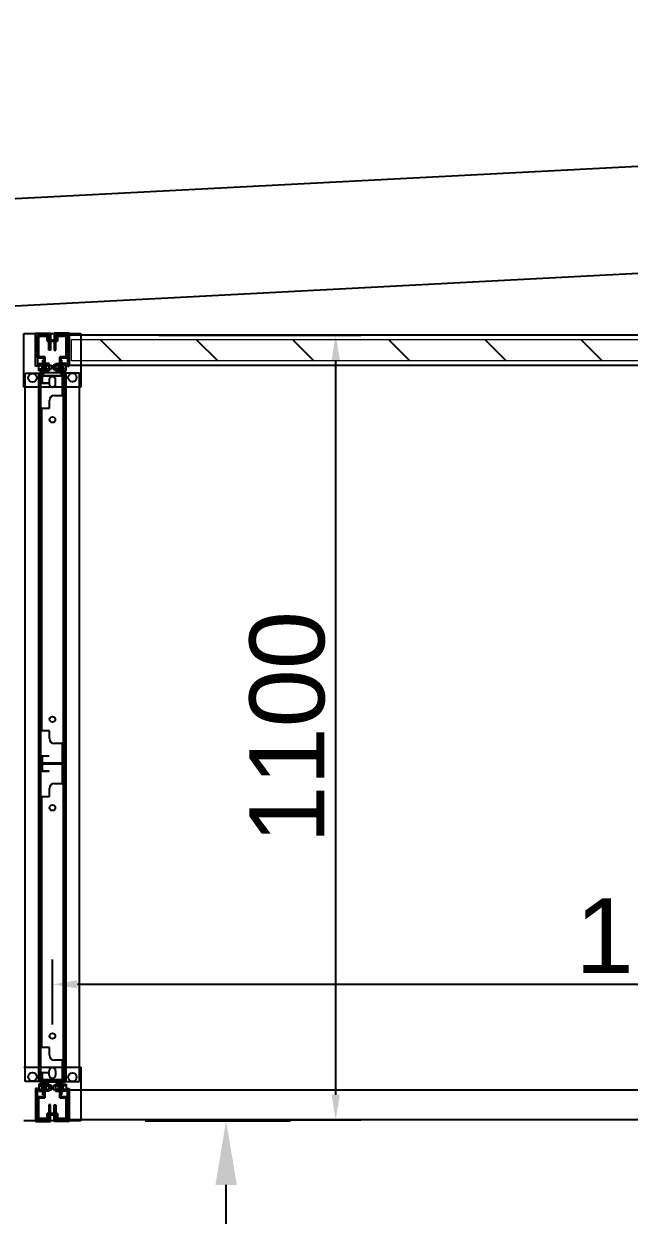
# Model space of a CAD drawing. Header units: millimetres. Extents: x 15382 to 37298, y 7351 to 31127.
# Drawn here: x 26576 to 27424, y 25530 to 27201 of the extents above; entities that cross this region are included whole.
import ezdxf

# ---------------------------------------------------------------- set-up
doc = ezdxf.new("R2010")
doc.units = ezdxf.units.MM
for name, color, linetype in [('02', 3, 'Continuous'), ('111', 7, 'Continuous'), ('113', 3, 'Continuous'), ('114', 6, 'Continuous'), ('115', 30, 'Continuous'), ('116', 12, 'Continuous'), ('444-2', 5, 'Continuous'), ('544-1', 40, 'Continuous'), ('6', 7, 'Continuous'), ('M40', 3, 'Continuous'), ('M6', 7, 'Continuous'), ('标注', 7, 'Continuous'), ('標的物', 1, 'Continuous'), ('標註', 252, 'Continuous')]:
    doc.layers.add(name, color=color, linetype=linetype)
doc.layers.add('10', color=40, linetype='Continuous', lineweight=0)
doc.styles.get("Standard").update_dxf_attribs({"font": 'arial.ttf'})
doc.dimstyles.new('ISO-25', dxfattribs={"dimtxt": 2.5, "dimasz": 2.5, "dimexe": 1.25, "dimexo": 0.625, "dimtad": 1, "dimtxsty": 'Standard', "dimcen": 2.5, "dimadec": 0, "dimazin": 0, "dimtfac": 1, "dimtmove": 0, "dimatfit": 3, "dimfxl": 1, "dimarcsym": 0})

# ---------------------------------------------------------------- blocks, each defined once
blk = doc.blocks.new('*D626')
at = {"layer": 'Defpoints', "color": 0, "transparency": 16777216}
for p in [(26758.1, 26764.2), (27013, 26764.2), (26758.1, 25664.2)]:
    blk.add_point(p, dxfattribs=at)
at = {"layer": '標註', "color": 0, "lineweight": -2, "transparency": 16777216}
for p, q in [((26765.1, 26764.2), (27048, 26764.2)), ((27013, 25699.2), (27013, 26729.2)), ((26765.1, 25664.2), (27048, 25664.2))]:
    blk.add_line(p, q, dxfattribs=at)
at = {"layer": '標註', "color": 0, "transparency": 16777216}
for points in [[(27007.2, 26729.2), (27018.9, 26729.2), (27013, 26764.2)], [(27007.2, 25699.2), (27018.9, 25699.2), (27013, 25664.2)]]:
    blk.add_solid(points, dxfattribs=at)
at = {"layer": '標註', "color": 0, "transparency": 16777216, "insert": (26945.4, 26214.2), "char_height": 105, "attachment_point": 5, "rotation": 90}
blk.add_mtext('1100', dxfattribs=at)
blk = doc.blocks.new('*D627')
at = {"layer": 'Defpoints', "color": 0, "transparency": 16777216}
for p in [(26616, 25853.9), (26616, 25790.4), (28408, 25790.4)]:
    blk.add_point(p, dxfattribs=at)
at = {"layer": '標註', "color": 0, "lineweight": -2, "transparency": 16777216}
for p, q in [((26616, 25797.4), (26616, 25888.9)), ((28408, 25797.4), (28408, 25888.9)), ((28373, 25853.9), (26651, 25853.9))]:
    blk.add_line(p, q, dxfattribs=at)
at = {"layer": '標註', "color": 0, "transparency": 16777216}
for points in [[(26651, 25859.8), (26651, 25848.1), (26616, 25853.9)], [(28373, 25859.8), (28373, 25848.1), (28408, 25853.9)]]:
    blk.add_solid(points, dxfattribs=at)
at = {"layer": '標註', "color": 0, "transparency": 16777216, "insert": (27512, 25921.5), "char_height": 105, "attachment_point": 5}
blk.add_mtext('1792', dxfattribs=at)

msp = doc.modelspace()

# ---------------------------------------------------------------- linework, layer by layer
at = {"layer": '02'}
for p, q in [((26575.986, 26691.2), (26575.986, 26766.2)), ((26575.986, 26766.2), (26655.986, 26766.2)), ((26655.986, 26766.2), (26655.986, 26691.2)), ((26655.986, 26691.2), (26575.986, 26691.2))]:
    msp.add_line(p, q, dxfattribs=at)
at = {"layer": '10'}
for p, q in [((26642.986, 26727.968), (26642.986, 26757.968)), ((26642.986, 26757.968), (28382.986, 26757.968)), ((28382.986, 26727.968), (26642.986, 26727.968))]:
    msp.add_line(p, q, dxfattribs=at)
at = {"layer": '111'}
for p, q in [((26633.586, 26711.2), (26598.386, 26711.2)), ((26598.386, 26711.2), (26598.386, 25717.2)), ((26633.586, 25717.2), (26633.586, 26711.2)), ((26611.486, 26701.7), (26611.486, 26695.7)), ((26615.986, 26706.2), (26615.986, 26706.2)), ((26615.986, 26691.2), (26615.986, 26691.2)), ((26620.486, 26695.7), (26620.486, 26701.7)), ((26611.486, 25726.7), (26611.486, 25732.7)), ((26615.986, 25737.2), (26615.986, 25737.2)), ((26615.986, 25722.2), (26615.986, 25722.2)), ((26620.486, 25732.7), (26620.486, 25726.7)), ((26598.386, 25717.2), (26633.586, 25717.2))]:
    msp.add_line(p, q, dxfattribs=at)
for centre, start, end in [((26615.986, 26701.7), 90, 180), ((26615.986, 26695.7), 180, 270), ((26615.986, 26701.7), 0, 90), ((26615.986, 26695.7), 270, 0), ((26615.986, 25732.7), 90, 180), ((26615.986, 25726.7), 180, 270), ((26615.986, 25732.7), 0, 90), ((26615.986, 25726.7), 270, 0)]:
    msp.add_arc(centre, 4.5, start, end, dxfattribs=at)
at = {"layer": '113'}
for p, q in [((26575.986, 25737.736), (26655.986, 25737.736)), ((26655.986, 25737.736), (26655.986, 25662.736)), ((26655.986, 25662.736), (26575.986, 25662.736))]:
    msp.add_line(p, q, dxfattribs=at)
at = {"layer": '113', "lineweight": -3}
for centre in [(26587.986, 26704.2), (26643.986, 26704.7), (26587.986, 25724.2), (26643.986, 25723.7)]:
    msp.add_circle(centre, 6, dxfattribs=at)
at = {"layer": '114'}
for points in [[(26639.486, 26722.2), (28384.486, 26722.2), (28384.486, 26764.2), (26639.486, 26764.2)], [(26639.486, 25706.2), (28384.486, 25706.2), (28384.486, 25664.2), (26639.486, 25664.2)]]:
    msp.add_lwpolyline(points, close=True, dxfattribs=at)
at = {"layer": '115'}
for p, q in [((26602.786, 26710.7), (26602.786, 26729.2)), ((26602.786, 26729.2), (26603.986, 26729.2)), ((26602.786, 26710.7), (26602.786, 26729.2)), ((26602.786, 26729.2), (26603.986, 26729.2)), ((26603.986, 26729.2), (26603.986, 26709.5)), ((26603.986, 26729.2), (26603.986, 26709.5)), ((26629.186, 26729.2), (26627.986, 26729.2)), ((26627.986, 26729.2), (26627.986, 26709.5)), ((26629.186, 26729.2), (26627.986, 26729.2)), ((26627.986, 26729.2), (26627.986, 26709.5)), ((26629.186, 26710.7), (26629.186, 26729.2)), ((26629.186, 26710.7), (26629.186, 26729.2)), ((26577.986, 25717.7), (26577.986, 26710.7)), ((26577.986, 26710.7), (26602.786, 26710.7)), ((26596.786, 25717.7), (26596.786, 26710.7)), ((26596.786, 26710.7), (26602.786, 26710.7)), ((26603.986, 26709.5), (26597.986, 26709.5)), ((26597.986, 26709.5), (26597.986, 25718.9)), ((26603.986, 26709.5), (26597.986, 26709.5)), ((26597.986, 26709.5), (26597.986, 25718.9)), ((26627.986, 26709.5), (26633.986, 26709.5)), ((26627.986, 26709.5), (26633.986, 26709.5)), ((26635.186, 26710.7), (26629.186, 26710.7)), ((26653.986, 26710.7), (26629.186, 26710.7)), ((26633.986, 26709.5), (26633.986, 25718.9)), ((26633.986, 26709.5), (26633.986, 25718.9)), ((26635.186, 25717.7), (26635.186, 26710.7)), ((26653.986, 25717.7), (26653.986, 26710.7)), ((26602.786, 25717.7), (26577.986, 25717.7)), ((26602.786, 25717.7), (26596.786, 25717.7)), ((26597.986, 25718.9), (26603.986, 25718.9)), ((26597.986, 25718.9), (26603.986, 25718.9)), ((26602.786, 25699.2), (26602.786, 25717.7)), ((26602.786, 25699.2), (26602.786, 25717.7)), ((26603.986, 25718.9), (26603.986, 25699.2)), ((26603.986, 25718.9), (26603.986, 25699.2)), ((26633.986, 25718.9), (26627.986, 25718.9)), ((26627.986, 25718.9), (26627.986, 25699.2)), ((26633.986, 25718.9), (26627.986, 25718.9)), ((26627.986, 25718.9), (26627.986, 25699.2)), ((26629.186, 25699.2), (26629.186, 25717.7)), ((26629.186, 25717.7), (26635.186, 25717.7)), ((26629.186, 25699.2), (26629.186, 25717.7)), ((26629.186, 25717.7), (26653.986, 25717.7)), ((26603.986, 25699.2), (26602.786, 25699.2)), ((26603.986, 25699.2), (26602.786, 25699.2)), ((26627.986, 25699.2), (26629.186, 25699.2)), ((26627.986, 25699.2), (26629.186, 25699.2))]:
    msp.add_line(p, q, dxfattribs=at)
at = {"layer": '115', "lineweight": -3}
for p, q in [((26602.786, 26722.7), (26602.786, 26715.7)), ((26603.986, 26722.7), (26602.786, 26722.7)), ((26602.786, 26719.2), (26602.786, 26715.7)), ((26603.986, 26719.2), (26602.786, 26719.2)), ((26602.786, 26715.7), (26603.986, 26715.7)), ((26602.786, 26715.7), (26603.986, 26715.7)), ((26603.986, 26715.7), (26603.986, 26722.7)), ((26603.986, 26715.7), (26603.986, 26719.2)), ((26627.986, 26715.7), (26627.986, 26722.7)), ((26627.986, 26722.7), (26629.186, 26722.7)), ((26627.986, 26715.7), (26627.986, 26719.2)), ((26627.986, 26719.2), (26629.186, 26719.2)), ((26629.186, 26715.7), (26627.986, 26715.7)), ((26629.186, 26715.7), (26627.986, 26715.7)), ((26629.186, 26722.7), (26629.186, 26715.7)), ((26629.186, 26719.2), (26629.186, 26715.7)), ((26602.786, 25705.7), (26602.786, 25712.7)), ((26602.786, 25712.7), (26603.986, 25712.7)), ((26602.786, 25709.2), (26602.786, 25712.7)), ((26602.786, 25712.7), (26603.986, 25712.7)), ((26603.986, 25709.2), (26602.786, 25709.2)), ((26603.986, 25705.7), (26602.786, 25705.7)), ((26603.986, 25712.7), (26603.986, 25705.7)), ((26603.986, 25712.7), (26603.986, 25709.2)), ((26629.186, 25712.7), (26627.986, 25712.7)), ((26627.986, 25712.7), (26627.986, 25705.7)), ((26629.186, 25712.7), (26627.986, 25712.7)), ((26627.986, 25712.7), (26627.986, 25709.2)), ((26627.986, 25709.2), (26629.186, 25709.2)), ((26627.986, 25705.7), (26629.186, 25705.7)), ((26629.186, 25705.7), (26629.186, 25712.7)), ((26629.186, 25709.2), (26629.186, 25712.7))]:
    msp.add_line(p, q, dxfattribs=at)
at = {"layer": '116'}
for p, q in [((26592.486, 26720.7), (26592.486, 26766.7)), ((26592.486, 26766.7), (26611.986, 26766.7)), ((26610.986, 26764.2), (26594.986, 26764.2)), ((26594.986, 26764.2), (26594.986, 26720.7)), ((26610.986, 26766.7), (26613.486, 26766.7)), ((26610.986, 26743.2), (26610.986, 26764.2)), ((26613.486, 26766.7), (26613.486, 26743.2)), ((26620.986, 26766.7), (26618.486, 26766.7)), ((26618.486, 26766.7), (26618.486, 26743.2)), ((26639.486, 26766.7), (26619.986, 26766.7)), ((26620.986, 26743.2), (26620.986, 26764.2)), ((26620.986, 26764.2), (26636.986, 26764.2)), ((26636.986, 26764.2), (26636.986, 26720.7)), ((26639.486, 26720.7), (26639.486, 26766.7)), ((26594.986, 26753.178), (26592.486, 26753.178)), ((26594.986, 26748.2), (26592.486, 26748.2)), ((26594.986, 26743.222), (26592.486, 26743.222)), ((26613.486, 26743.2), (26610.986, 26743.2)), ((26618.486, 26743.2), (26620.986, 26743.2)), ((26636.986, 26753.178), (26639.486, 26753.178)), ((26636.986, 26748.2), (26639.486, 26748.2)), ((26636.986, 26743.222), (26639.486, 26743.222)), ((26594.986, 26720.7), (26592.486, 26720.7)), ((26636.986, 26720.7), (26639.486, 26720.7)), ((26594.986, 25707.7), (26592.486, 25707.7)), ((26592.486, 25707.7), (26592.486, 25661.7)), ((26594.986, 25664.2), (26594.986, 25707.7)), ((26636.986, 25664.2), (26636.986, 25707.7)), ((26636.986, 25707.7), (26639.486, 25707.7)), ((26639.486, 25707.7), (26639.486, 25661.7)), ((26594.986, 25685.178), (26592.486, 25685.178)), ((26594.986, 25680.2), (26592.486, 25680.2)), ((26594.986, 25675.222), (26592.486, 25675.222)), ((26613.486, 25685.2), (26610.986, 25685.2)), ((26610.986, 25685.2), (26610.986, 25664.2)), ((26613.486, 25661.7), (26613.486, 25685.2)), ((26618.486, 25661.7), (26618.486, 25685.2)), ((26618.486, 25685.2), (26620.986, 25685.2)), ((26620.986, 25685.2), (26620.986, 25664.2)), ((26636.986, 25685.178), (26639.486, 25685.178)), ((26636.986, 25680.2), (26639.486, 25680.2)), ((26636.986, 25675.222), (26639.486, 25675.222)), ((26592.486, 25661.7), (26611.986, 25661.7)), ((26610.986, 25664.2), (26594.986, 25664.2)), ((26610.986, 25661.7), (26613.486, 25661.7)), ((26620.986, 25661.7), (26618.486, 25661.7)), ((26639.486, 25661.7), (26619.986, 25661.7)), ((26620.986, 25664.2), (26636.986, 25664.2))]:
    msp.add_line(p, q, dxfattribs=at)
at = {"layer": '116', "lineweight": -3}
for p, q in [((26592.486, 26743.222), (26592.486, 26753.178)), ((26592.486, 26753.178), (26594.986, 26753.178)), ((26592.486, 26743.222), (26592.486, 26748.2)), ((26592.486, 26748.2), (26594.986, 26748.2)), ((26594.986, 26743.222), (26592.486, 26743.222)), ((26594.986, 26743.222), (26592.486, 26743.222)), ((26594.986, 26753.178), (26594.986, 26743.222)), ((26594.986, 26748.2), (26594.986, 26743.222)), ((26636.986, 26743.222), (26636.986, 26753.178)), ((26636.986, 26753.178), (26639.486, 26753.178)), ((26636.986, 26743.222), (26636.986, 26748.2)), ((26636.986, 26748.2), (26639.486, 26748.2)), ((26639.486, 26743.222), (26636.986, 26743.222)), ((26639.486, 26743.222), (26636.986, 26743.222)), ((26639.486, 26753.178), (26639.486, 26743.222)), ((26639.486, 26748.2), (26639.486, 26743.222)), ((26594.986, 25685.178), (26592.486, 25685.178)), ((26592.486, 25685.178), (26592.486, 25680.2)), ((26594.986, 25685.178), (26592.486, 25685.178)), ((26592.486, 25685.178), (26592.486, 25675.222)), ((26592.486, 25680.2), (26594.986, 25680.2)), ((26592.486, 25675.222), (26594.986, 25675.222)), ((26594.986, 25680.2), (26594.986, 25685.178)), ((26594.986, 25675.222), (26594.986, 25685.178)), ((26639.486, 25685.178), (26636.986, 25685.178)), ((26636.986, 25685.178), (26636.986, 25675.222)), ((26639.486, 25685.178), (26636.986, 25685.178)), ((26636.986, 25685.178), (26636.986, 25680.2)), ((26636.986, 25680.2), (26639.486, 25680.2)), ((26636.986, 25675.222), (26639.486, 25675.222)), ((26639.486, 25675.222), (26639.486, 25685.178)), ((26639.486, 25680.2), (26639.486, 25685.178))]:
    msp.add_line(p, q, dxfattribs=at)
at = {"layer": '444-2'}
for p, q in [((26600.986, 26696.5), (26600.986, 26707.5)), ((26600.986, 26707.5), (26630.986, 26707.5)), ((26630.186, 26707.5), (26630.986, 26707.5)), ((26630.986, 26707.5), (26630.986, 26163.5)), ((26630.986, 26707.5), (26630.986, 26706.7)), ((26610.986, 26696.5), (26600.986, 26696.5)), ((26630.186, 26706.7), (26601.786, 26706.7)), ((26601.786, 26706.7), (26601.786, 26697.3)), ((26601.786, 26697.3), (26610.986, 26697.3)), ((26610.986, 26697.3), (26610.986, 26696.5)), ((26630.186, 26679.5), (26630.186, 26706.7)), ((26618.986, 26679.5), (26630.186, 26679.5)), ((26600.986, 26209.5), (26600.986, 26661.5)), ((26600.986, 26661.5), (26611.986, 26661.5)), ((26611.986, 26661.5), (26611.986, 26672.5)), ((26611.986, 26209.5), (26600.986, 26209.5)), ((26611.986, 26198.5), (26611.986, 26209.5)), ((26630.186, 26191.5), (26618.986, 26191.5)), ((26630.186, 26164.3), (26630.186, 26191.5)), ((26600.986, 26163.5), (26600.986, 26174.5)), ((26600.986, 26174.5), (26610.986, 26174.5)), ((26610.986, 26173.7), (26601.786, 26173.7)), ((26601.786, 26173.7), (26601.786, 26164.3)), ((26610.986, 26174.5), (26610.986, 26173.7)), ((26630.986, 26163.5), (26600.986, 26163.5)), ((26600.986, 26152.5), (26600.986, 26163.5)), ((26600.986, 26163.5), (26630.986, 26163.5)), ((26601.786, 26164.3), (26630.186, 26164.3)), ((26630.186, 26162.7), (26601.786, 26162.7)), ((26601.786, 26162.7), (26601.786, 26153.3)), ((26630.186, 26163.5), (26630.986, 26163.5)), ((26630.186, 26135.5), (26630.186, 26162.7)), ((26630.986, 26163.5), (26630.986, 25719.5)), ((26630.986, 26163.5), (26630.986, 26162.7)), ((26610.986, 26152.5), (26600.986, 26152.5)), ((26601.786, 26153.3), (26610.986, 26153.3)), ((26610.986, 26153.3), (26610.986, 26152.5)), ((26611.986, 26117.5), (26611.986, 26128.5)), ((26618.986, 26135.5), (26630.186, 26135.5)), ((26600.986, 25765.5), (26600.986, 26117.5)), ((26600.986, 26117.5), (26611.986, 26117.5)), ((26611.986, 25765.5), (26600.986, 25765.5)), ((26611.986, 25754.5), (26611.986, 25765.5)), ((26630.186, 25747.5), (26618.986, 25747.5)), ((26630.186, 25720.3), (26630.186, 25747.5)), ((26600.986, 25719.5), (26600.986, 25730.5)), ((26600.986, 25730.5), (26610.986, 25730.5)), ((26610.986, 25729.7), (26601.786, 25729.7)), ((26601.786, 25729.7), (26601.786, 25720.3)), ((26610.986, 25730.5), (26610.986, 25729.7)), ((26630.986, 25719.5), (26600.986, 25719.5)), ((26601.786, 25720.3), (26630.186, 25720.3))]:
    msp.add_line(p, q, dxfattribs=at)
for centre in [(26615.986, 26645.5), (26615.986, 26225.5), (26615.986, 26101.5), (26615.986, 25781.5)]:
    msp.add_circle(centre, 4, dxfattribs=at)
for centre, start, end in [((26618.986, 26672.5), 90, 180), ((26618.986, 26198.5), 180, 270), ((26618.986, 26128.5), 90, 180), ((26618.986, 25754.5), 180, 270)]:
    msp.add_arc(centre, 7, start, end, dxfattribs=at)
at = {"layer": '544-1', "linetype": 'Continuous'}
for p, q in [((26682.933, 26757.968), (26712.933, 26727.968)), ((26817.637, 26757.968), (26847.637, 26727.968)), ((26952.34, 26757.968), (26982.34, 26727.968)), ((27087.044, 26757.968), (27117.044, 26727.968)), ((27221.748, 26757.968), (27251.748, 26727.968)), ((27356.452, 26757.968), (27386.452, 26727.968))]:
    msp.add_line(p, q, dxfattribs=at)
at = {"layer": '6'}
for p, q in [((26599.986, 26711.2), (26598.386, 26711.2)), ((26598.386, 26711.2), (26598.386, 25717.2)), ((26599.986, 25717.2), (26599.986, 26711.2)), ((26633.586, 26711.2), (26631.986, 26711.2)), ((26631.986, 26711.2), (26631.986, 25717.2)), ((26633.586, 25717.2), (26633.586, 26711.2)), ((26598.386, 25717.2), (26599.986, 25717.2)), ((26631.986, 25717.2), (26633.586, 25717.2))]:
    msp.add_line(p, q, dxfattribs=at)
at = {"layer": 'M40'}
for p, q in [((26610.486, 26764.2), (26594.986, 26764.2)), ((26594.986, 26764.2), (26594.986, 26732.2)), ((26594.986, 26732.2), (26594.986, 26764.2)), ((26594.986, 26764.2), (26610.486, 26764.2)), ((26596.586, 26733.8), (26596.586, 26762.6)), ((26596.586, 26762.6), (26608.886, 26762.6)), ((26608.886, 26762.6), (26596.586, 26762.6)), ((26596.586, 26762.6), (26596.586, 26733.8)), ((26608.886, 26762.6), (26608.886, 26755.6)), ((26608.886, 26755.6), (26608.886, 26762.6)), ((26610.486, 26757.2), (26610.486, 26764.2)), ((26610.486, 26764.2), (26610.486, 26757.2)), ((26636.986, 26764.2), (26621.486, 26764.2)), ((26621.486, 26764.2), (26621.486, 26757.2)), ((26621.486, 26757.2), (26621.486, 26764.2)), ((26621.486, 26764.2), (26636.986, 26764.2)), ((26623.086, 26755.6), (26623.086, 26762.6)), ((26623.086, 26762.6), (26635.386, 26762.6)), ((26635.386, 26762.6), (26623.086, 26762.6)), ((26623.086, 26762.6), (26623.086, 26755.6)), ((26635.386, 26762.6), (26635.386, 26733.8)), ((26635.386, 26733.8), (26635.386, 26762.6)), ((26636.986, 26732.2), (26636.986, 26764.2)), ((26636.986, 26764.2), (26636.986, 26732.2)), ((26608.886, 26755.6), (26623.086, 26755.6)), ((26623.086, 26755.6), (26608.886, 26755.6)), ((26621.486, 26757.2), (26610.486, 26757.2)), ((26610.486, 26757.2), (26610.486, 26755.6)), ((26610.486, 26757.2), (26621.486, 26757.2)), ((26635.386, 26751.45), (26636.986, 26751.45)), ((26635.386, 26748.2), (26636.986, 26748.2)), ((26635.386, 26744.95), (26636.986, 26744.95)), ((26594.986, 26732.2), (26603.986, 26732.2)), ((26603.986, 26732.2), (26594.986, 26732.2)), ((26605.586, 26733.8), (26596.586, 26733.8)), ((26596.586, 26733.8), (26605.586, 26733.8)), ((26603.986, 26733.8), (26605.586, 26733.8)), ((26603.986, 26732.2), (26603.986, 26711.2)), ((26603.986, 26711.2), (26603.986, 26732.2)), ((26605.586, 26711.2), (26605.586, 26733.8)), ((26605.586, 26733.8), (26605.586, 26711.2)), ((26605.586, 26733.8), (26605.586, 26732.2)), ((26627.986, 26733.8), (26626.386, 26733.8)), ((26626.386, 26733.8), (26626.386, 26711.2)), ((26635.386, 26733.8), (26626.386, 26733.8)), ((26626.386, 26733.8), (26626.386, 26732.2)), ((26626.386, 26711.2), (26626.386, 26733.8)), ((26626.386, 26733.8), (26635.386, 26733.8)), ((26627.986, 26711.2), (26627.986, 26732.2)), ((26627.986, 26732.2), (26636.986, 26732.2)), ((26636.986, 26732.2), (26627.986, 26732.2)), ((26627.986, 26732.2), (26627.986, 26711.2)), ((26605.586, 26722.7), (26603.986, 26722.7)), ((26605.586, 26719.2), (26603.986, 26719.2)), ((26605.586, 26715.7), (26603.986, 26715.7)), ((26603.986, 26711.2), (26605.586, 26711.2)), ((26605.586, 26711.2), (26603.986, 26711.2)), ((26627.986, 26722.7), (26626.386, 26722.7)), ((26627.986, 26719.2), (26626.386, 26719.2)), ((26627.986, 26715.7), (26626.386, 26715.7)), ((26626.386, 26711.2), (26627.986, 26711.2)), ((26627.986, 26711.2), (26626.386, 26711.2)), ((26603.986, 25696.2), (26603.986, 25717.2)), ((26603.986, 25717.2), (26605.586, 25717.2)), ((26605.586, 25717.2), (26603.986, 25717.2)), ((26603.986, 25717.2), (26603.986, 25696.2)), ((26605.586, 25712.7), (26603.986, 25712.7)), ((26605.586, 25709.2), (26603.986, 25709.2)), ((26605.586, 25705.7), (26603.986, 25705.7)), ((26605.586, 25717.2), (26605.586, 25694.6)), ((26605.586, 25694.6), (26605.586, 25717.2)), ((26626.386, 25694.6), (26626.386, 25717.2)), ((26626.386, 25717.2), (26627.986, 25717.2)), ((26627.986, 25717.2), (26626.386, 25717.2)), ((26626.386, 25717.2), (26626.386, 25694.6)), ((26627.986, 25712.7), (26626.386, 25712.7)), ((26627.986, 25709.2), (26626.386, 25709.2)), ((26627.986, 25705.7), (26626.386, 25705.7)), ((26627.986, 25717.2), (26627.986, 25696.2)), ((26627.986, 25696.2), (26627.986, 25717.2)), ((26594.986, 25664.2), (26594.986, 25696.2)), ((26594.986, 25696.2), (26603.986, 25696.2)), ((26603.986, 25696.2), (26594.986, 25696.2)), ((26594.986, 25696.2), (26594.986, 25664.2)), ((26605.586, 25694.6), (26596.586, 25694.6)), ((26596.586, 25694.6), (26596.586, 25665.8)), ((26596.586, 25665.8), (26596.586, 25694.6)), ((26596.586, 25694.6), (26605.586, 25694.6)), ((26603.986, 25694.6), (26605.586, 25694.6)), ((26605.586, 25694.6), (26605.586, 25696.2)), ((26626.386, 25694.6), (26626.386, 25696.2)), ((26627.986, 25694.6), (26626.386, 25694.6)), ((26635.386, 25694.6), (26626.386, 25694.6)), ((26626.386, 25694.6), (26635.386, 25694.6)), ((26627.986, 25696.2), (26636.986, 25696.2)), ((26636.986, 25696.2), (26627.986, 25696.2)), ((26635.386, 25665.8), (26635.386, 25694.6)), ((26635.386, 25694.6), (26635.386, 25665.8)), ((26636.986, 25696.2), (26636.986, 25664.2)), ((26636.986, 25664.2), (26636.986, 25696.2)), ((26608.886, 25665.8), (26608.886, 25672.8)), ((26608.886, 25672.8), (26623.086, 25672.8)), ((26623.086, 25672.8), (26608.886, 25672.8)), ((26608.886, 25672.8), (26608.886, 25665.8)), ((26610.486, 25671.2), (26610.486, 25672.8)), ((26623.086, 25672.8), (26623.086, 25665.8)), ((26623.086, 25665.8), (26623.086, 25672.8)), ((26635.386, 25683.45), (26636.986, 25683.45)), ((26635.386, 25680.2), (26636.986, 25680.2)), ((26635.386, 25676.95), (26636.986, 25676.95)), ((26610.486, 25664.2), (26594.986, 25664.2)), ((26594.986, 25664.2), (26610.486, 25664.2)), ((26596.586, 25665.8), (26608.886, 25665.8)), ((26608.886, 25665.8), (26596.586, 25665.8)), ((26621.486, 25671.2), (26610.486, 25671.2)), ((26610.486, 25671.2), (26610.486, 25664.2)), ((26610.486, 25664.2), (26610.486, 25671.2)), ((26610.486, 25671.2), (26621.486, 25671.2)), ((26621.486, 25664.2), (26621.486, 25671.2)), ((26621.486, 25671.2), (26621.486, 25664.2)), ((26636.986, 25664.2), (26621.486, 25664.2)), ((26621.486, 25664.2), (26636.986, 25664.2)), ((26623.086, 25665.8), (26635.386, 25665.8)), ((26635.386, 25665.8), (26623.086, 25665.8))]:
    msp.add_line(p, q, dxfattribs=at)
at = {"layer": 'M40', "lineweight": -3}
for p, q in [((26594.986, 26744.95), (26594.986, 26751.45)), ((26594.986, 26751.45), (26596.586, 26751.45)), ((26594.986, 26744.95), (26594.986, 26748.2)), ((26594.986, 26748.2), (26596.586, 26748.2)), ((26596.586, 26744.95), (26594.986, 26744.95)), ((26596.586, 26744.95), (26594.986, 26744.95)), ((26596.586, 26751.45), (26596.586, 26744.95)), ((26596.586, 26748.2), (26596.586, 26744.95)), ((26610.486, 26757.2), (26610.486, 26755.6)), ((26621.486, 26757.2), (26610.486, 26757.2)), ((26610.486, 26755.6), (26610.486, 26757.2)), ((26610.486, 26757.2), (26615.986, 26757.2)), ((26610.486, 26755.6), (26621.486, 26755.6)), ((26615.986, 26755.6), (26610.486, 26755.6)), ((26615.986, 26757.2), (26615.986, 26755.6)), ((26621.486, 26755.6), (26621.486, 26757.2)), ((26635.386, 26744.95), (26635.386, 26751.45)), ((26635.386, 26751.45), (26636.986, 26751.45)), ((26635.386, 26744.95), (26635.386, 26748.2)), ((26635.386, 26748.2), (26636.986, 26748.2)), ((26636.986, 26744.95), (26635.386, 26744.95)), ((26636.986, 26744.95), (26635.386, 26744.95)), ((26636.986, 26751.45), (26636.986, 26744.95)), ((26636.986, 26748.2), (26636.986, 26744.95)), ((26603.986, 26722.7), (26603.986, 26715.7)), ((26605.586, 26722.7), (26603.986, 26722.7)), ((26603.986, 26719.2), (26603.986, 26715.7)), ((26605.586, 26719.2), (26603.986, 26719.2)), ((26603.986, 26715.7), (26605.586, 26715.7)), ((26603.986, 26715.7), (26605.586, 26715.7)), ((26605.586, 26715.7), (26605.586, 26722.7)), ((26605.586, 26715.7), (26605.586, 26719.2)), ((26626.386, 26715.7), (26626.386, 26722.7)), ((26626.386, 26722.7), (26627.986, 26722.7)), ((26626.386, 26715.7), (26626.386, 26719.2)), ((26626.386, 26719.2), (26627.986, 26719.2)), ((26627.986, 26715.7), (26626.386, 26715.7)), ((26627.986, 26715.7), (26626.386, 26715.7)), ((26627.986, 26722.7), (26627.986, 26715.7)), ((26627.986, 26719.2), (26627.986, 26715.7)), ((26603.986, 25705.7), (26603.986, 25712.7)), ((26603.986, 25712.7), (26605.586, 25712.7)), ((26603.986, 25709.2), (26603.986, 25712.7)), ((26603.986, 25712.7), (26605.586, 25712.7)), ((26605.586, 25709.2), (26603.986, 25709.2)), ((26605.586, 25705.7), (26603.986, 25705.7)), ((26605.586, 25712.7), (26605.586, 25705.7)), ((26605.586, 25712.7), (26605.586, 25709.2)), ((26627.986, 25712.7), (26626.386, 25712.7)), ((26626.386, 25712.7), (26626.386, 25705.7)), ((26627.986, 25712.7), (26626.386, 25712.7)), ((26626.386, 25712.7), (26626.386, 25709.2)), ((26626.386, 25709.2), (26627.986, 25709.2)), ((26626.386, 25705.7), (26627.986, 25705.7)), ((26627.986, 25705.7), (26627.986, 25712.7)), ((26627.986, 25709.2), (26627.986, 25712.7)), ((26596.586, 25683.45), (26594.986, 25683.45)), ((26594.986, 25683.45), (26594.986, 25676.95)), ((26596.586, 25683.45), (26594.986, 25683.45)), ((26594.986, 25683.45), (26594.986, 25680.2)), ((26594.986, 25680.2), (26596.586, 25680.2)), ((26594.986, 25676.95), (26596.586, 25676.95)), ((26596.586, 25676.95), (26596.586, 25683.45)), ((26596.586, 25680.2), (26596.586, 25683.45)), ((26610.486, 25671.2), (26610.486, 25672.8)), ((26610.486, 25672.8), (26621.486, 25672.8)), ((26615.986, 25672.8), (26610.486, 25672.8)), ((26610.486, 25672.8), (26610.486, 25671.2)), ((26615.986, 25671.2), (26615.986, 25672.8)), ((26621.486, 25672.8), (26621.486, 25671.2)), ((26636.986, 25683.45), (26635.386, 25683.45)), ((26635.386, 25683.45), (26635.386, 25676.95)), ((26636.986, 25683.45), (26635.386, 25683.45)), ((26635.386, 25683.45), (26635.386, 25680.2)), ((26635.386, 25680.2), (26636.986, 25680.2)), ((26635.386, 25676.95), (26636.986, 25676.95)), ((26636.986, 25676.95), (26636.986, 25683.45)), ((26636.986, 25680.2), (26636.986, 25683.45)), ((26621.486, 25671.2), (26610.486, 25671.2)), ((26610.486, 25671.2), (26615.986, 25671.2))]:
    msp.add_line(p, q, dxfattribs=at)
at = {"layer": 'M6'}
for p, q in [((26596.786, 26714.2), (26596.786, 26724.2)), ((26596.786, 26724.2), (26601.086, 26724.2)), ((26596.786, 26714.2), (26596.786, 26724.2)), ((26596.786, 26724.2), (26601.086, 26724.2)), ((26601.086, 26724.2), (26602.586, 26726.2)), ((26601.086, 26724.2), (26601.086, 26714.2)), ((26602.586, 26726.2), (26602.786, 26726.2)), ((26602.786, 26726.2), (26602.786, 26722.2)), ((26605.786, 26725.2), (26605.586, 26725.2)), ((26605.586, 26725.2), (26605.586, 26713.2)), ((26607.286, 26724.2), (26605.786, 26725.2)), ((26611.586, 26724.2), (26607.286, 26724.2)), ((26607.286, 26724.2), (26607.286, 26714.2)), ((26611.586, 26724.2), (26607.286, 26724.2)), ((26611.586, 26724.2), (26607.286, 26724.2)), ((26607.286, 26724.2), (26607.286, 26716.7)), ((26611.586, 26714.2), (26611.586, 26724.2)), ((26611.586, 26714.2), (26611.586, 26724.2)), ((26611.586, 26716.7), (26611.586, 26724.2)), ((26620.386, 26714.2), (26620.386, 26724.2)), ((26620.386, 26724.2), (26624.686, 26724.2)), ((26620.386, 26714.2), (26620.386, 26724.2)), ((26620.386, 26724.2), (26624.686, 26724.2)), ((26620.386, 26724.2), (26624.686, 26724.2)), ((26620.386, 26716.7), (26620.386, 26724.2)), ((26624.686, 26724.2), (26626.186, 26725.2)), ((26624.686, 26724.2), (26624.686, 26714.2)), ((26624.686, 26724.2), (26624.686, 26716.7)), ((26626.186, 26725.2), (26626.386, 26725.2)), ((26626.386, 26725.2), (26626.386, 26713.2)), ((26629.386, 26726.2), (26629.186, 26726.2)), ((26629.186, 26726.2), (26629.186, 26722.2)), ((26630.886, 26724.2), (26629.386, 26726.2)), ((26635.186, 26724.2), (26630.886, 26724.2)), ((26630.886, 26724.2), (26630.886, 26714.2)), ((26635.186, 26724.2), (26630.886, 26724.2)), ((26635.186, 26714.2), (26635.186, 26724.2)), ((26635.186, 26714.2), (26635.186, 26724.2)), ((26596.786, 26721.7), (26601.086, 26721.7)), ((26596.786, 26716.7), (26601.086, 26716.7)), ((26601.086, 26714.2), (26596.786, 26714.2)), ((26601.086, 26714.2), (26596.786, 26714.2)), ((26602.586, 26712.2), (26601.086, 26714.2)), ((26602.786, 26712.2), (26602.586, 26712.2)), ((26602.786, 26722.2), (26614.786, 26722.2)), ((26614.786, 26716.2), (26602.786, 26716.2)), ((26602.786, 26716.2), (26602.786, 26712.2)), ((26605.586, 26713.2), (26605.786, 26713.2)), ((26605.786, 26713.2), (26607.286, 26714.2)), ((26607.286, 26714.2), (26607.286, 26721.7)), ((26607.286, 26721.7), (26611.586, 26721.7)), ((26607.286, 26716.7), (26611.586, 26716.7)), ((26607.286, 26714.2), (26611.586, 26714.2)), ((26607.286, 26714.2), (26611.586, 26714.2)), ((26611.586, 26714.2), (26607.286, 26714.2)), ((26611.586, 26721.7), (26611.586, 26714.2)), ((26614.786, 26722.2), (26614.786, 26716.2)), ((26629.186, 26722.2), (26617.186, 26722.2)), ((26617.186, 26722.2), (26617.186, 26716.2)), ((26617.186, 26716.2), (26629.186, 26716.2)), ((26624.686, 26721.7), (26620.386, 26721.7)), ((26620.386, 26721.7), (26620.386, 26714.2)), ((26624.686, 26716.7), (26620.386, 26716.7)), ((26624.686, 26714.2), (26620.386, 26714.2)), ((26624.686, 26714.2), (26620.386, 26714.2)), ((26620.386, 26714.2), (26624.686, 26714.2)), ((26624.686, 26714.2), (26624.686, 26721.7)), ((26626.186, 26713.2), (26624.686, 26714.2)), ((26626.386, 26713.2), (26626.186, 26713.2)), ((26629.186, 26716.2), (26629.186, 26712.2)), ((26629.186, 26712.2), (26629.386, 26712.2)), ((26629.386, 26712.2), (26630.886, 26714.2)), ((26635.186, 26721.7), (26630.886, 26721.7)), ((26635.186, 26716.7), (26630.886, 26716.7)), ((26630.886, 26714.2), (26635.186, 26714.2)), ((26630.886, 26714.2), (26635.186, 26714.2)), ((26601.086, 25714.2), (26596.786, 25714.2)), ((26596.786, 25714.2), (26596.786, 25704.2)), ((26601.086, 25714.2), (26596.786, 25714.2)), ((26596.786, 25714.2), (26596.786, 25704.2)), ((26596.786, 25711.7), (26601.086, 25711.7)), ((26596.786, 25706.7), (26601.086, 25706.7)), ((26602.586, 25716.2), (26601.086, 25714.2)), ((26601.086, 25704.2), (26601.086, 25714.2)), ((26602.786, 25716.2), (26602.586, 25716.2)), ((26602.786, 25712.2), (26602.786, 25716.2)), ((26614.786, 25712.2), (26602.786, 25712.2)), ((26602.786, 25706.2), (26614.786, 25706.2)), ((26602.786, 25702.2), (26602.786, 25706.2)), ((26605.586, 25703.2), (26605.586, 25715.2)), ((26605.586, 25715.2), (26605.786, 25715.2)), ((26605.786, 25715.2), (26607.286, 25714.2)), ((26607.286, 25714.2), (26611.586, 25714.2)), ((26607.286, 25704.2), (26607.286, 25714.2)), ((26607.286, 25714.2), (26611.586, 25714.2)), ((26611.586, 25714.2), (26607.286, 25714.2)), ((26607.286, 25714.2), (26607.286, 25706.7)), ((26607.286, 25704.2), (26607.286, 25711.7)), ((26607.286, 25711.7), (26611.586, 25711.7)), ((26607.286, 25706.7), (26611.586, 25706.7)), ((26611.586, 25714.2), (26611.586, 25704.2)), ((26611.586, 25714.2), (26611.586, 25704.2)), ((26611.586, 25706.7), (26611.586, 25714.2)), ((26611.586, 25711.7), (26611.586, 25704.2)), ((26614.786, 25706.2), (26614.786, 25712.2)), ((26617.186, 25706.2), (26617.186, 25712.2)), ((26617.186, 25712.2), (26629.186, 25712.2)), ((26629.186, 25706.2), (26617.186, 25706.2)), ((26624.686, 25714.2), (26620.386, 25714.2)), ((26620.386, 25714.2), (26620.386, 25704.2)), ((26624.686, 25714.2), (26620.386, 25714.2)), ((26620.386, 25714.2), (26620.386, 25704.2)), ((26620.386, 25714.2), (26624.686, 25714.2)), ((26620.386, 25706.7), (26620.386, 25714.2)), ((26624.686, 25711.7), (26620.386, 25711.7)), ((26620.386, 25711.7), (26620.386, 25704.2)), ((26624.686, 25706.7), (26620.386, 25706.7)), ((26626.186, 25715.2), (26624.686, 25714.2)), ((26624.686, 25704.2), (26624.686, 25714.2)), ((26624.686, 25714.2), (26624.686, 25706.7)), ((26624.686, 25704.2), (26624.686, 25711.7)), ((26626.386, 25715.2), (26626.186, 25715.2)), ((26626.386, 25703.2), (26626.386, 25715.2)), ((26629.186, 25712.2), (26629.186, 25716.2)), ((26629.186, 25716.2), (26629.386, 25716.2)), ((26629.186, 25702.2), (26629.186, 25706.2)), ((26629.386, 25716.2), (26630.886, 25714.2)), ((26630.886, 25714.2), (26635.186, 25714.2)), ((26630.886, 25704.2), (26630.886, 25714.2)), ((26630.886, 25714.2), (26635.186, 25714.2)), ((26635.186, 25711.7), (26630.886, 25711.7)), ((26635.186, 25706.7), (26630.886, 25706.7)), ((26635.186, 25714.2), (26635.186, 25704.2)), ((26635.186, 25714.2), (26635.186, 25704.2)), ((26596.786, 25704.2), (26601.086, 25704.2)), ((26596.786, 25704.2), (26601.086, 25704.2)), ((26601.086, 25704.2), (26602.586, 25702.2)), ((26602.586, 25702.2), (26602.786, 25702.2)), ((26605.786, 25703.2), (26605.586, 25703.2)), ((26607.286, 25704.2), (26605.786, 25703.2)), ((26611.586, 25704.2), (26607.286, 25704.2)), ((26611.586, 25704.2), (26607.286, 25704.2)), ((26611.586, 25704.2), (26607.286, 25704.2)), ((26620.386, 25704.2), (26624.686, 25704.2)), ((26620.386, 25704.2), (26624.686, 25704.2)), ((26620.386, 25704.2), (26624.686, 25704.2)), ((26624.686, 25704.2), (26626.186, 25703.2)), ((26626.186, 25703.2), (26626.386, 25703.2)), ((26629.386, 25702.2), (26629.186, 25702.2)), ((26630.886, 25704.2), (26629.386, 25702.2)), ((26635.186, 25704.2), (26630.886, 25704.2)), ((26635.186, 25704.2), (26630.886, 25704.2))]:
    msp.add_line(p, q, dxfattribs=at)
at = {"layer": '标注'}
for p, q in [((26745.986, 25662.736), (26949.445, 25662.736)), ((26859.445, 24484.565), (26859.445, 25572.736))]:
    msp.add_line(p, q, dxfattribs=at)
msp.add_solid([(26844.445, 25572.736), (26874.445, 25572.736), (26859.445, 25662.736)], dxfattribs=at)
at = {"layer": '標的物'}
for p, q in [((31276.986, 27200.565), (24016.986, 26822.52)), ((31284.786, 27050.768), (24016.986, 26672.316))]:
    msp.add_line(p, q, dxfattribs=at)

# ---------------------------------------------------------------- dimensions: what is measured, and where the dimension line sits
at = {"layer": '標註', "color": 8}
for base, p1, p2, angle, picture, middle in [((27013.035, 26764.2), (26758.148, 25664.2), (26758.148, 26764.2), 90, '*D626', (26945.425, 26214.2)), ((26615.986, 25853.924), (28407.986, 25790.409), (26615.986, 25790.409), 180, '*D627', (27511.986, 25921.534))]:
    dim = msp.add_linear_dim(base=base, p1=p1, p2=p2, angle=angle, dimstyle='ISO-25', override={"dimscale": 70, "dimtxt": 1.5, "dimasz": 0.5, "dimexe": 0.5, "dimexo": 0.1, "dimgap": 0.2}, dxfattribs=at)
    dim.commit()
    dim.dimension.update_dxf_attribs({"geometry": picture, "text_midpoint": middle})

doc.saveas('drawing.dxf')
